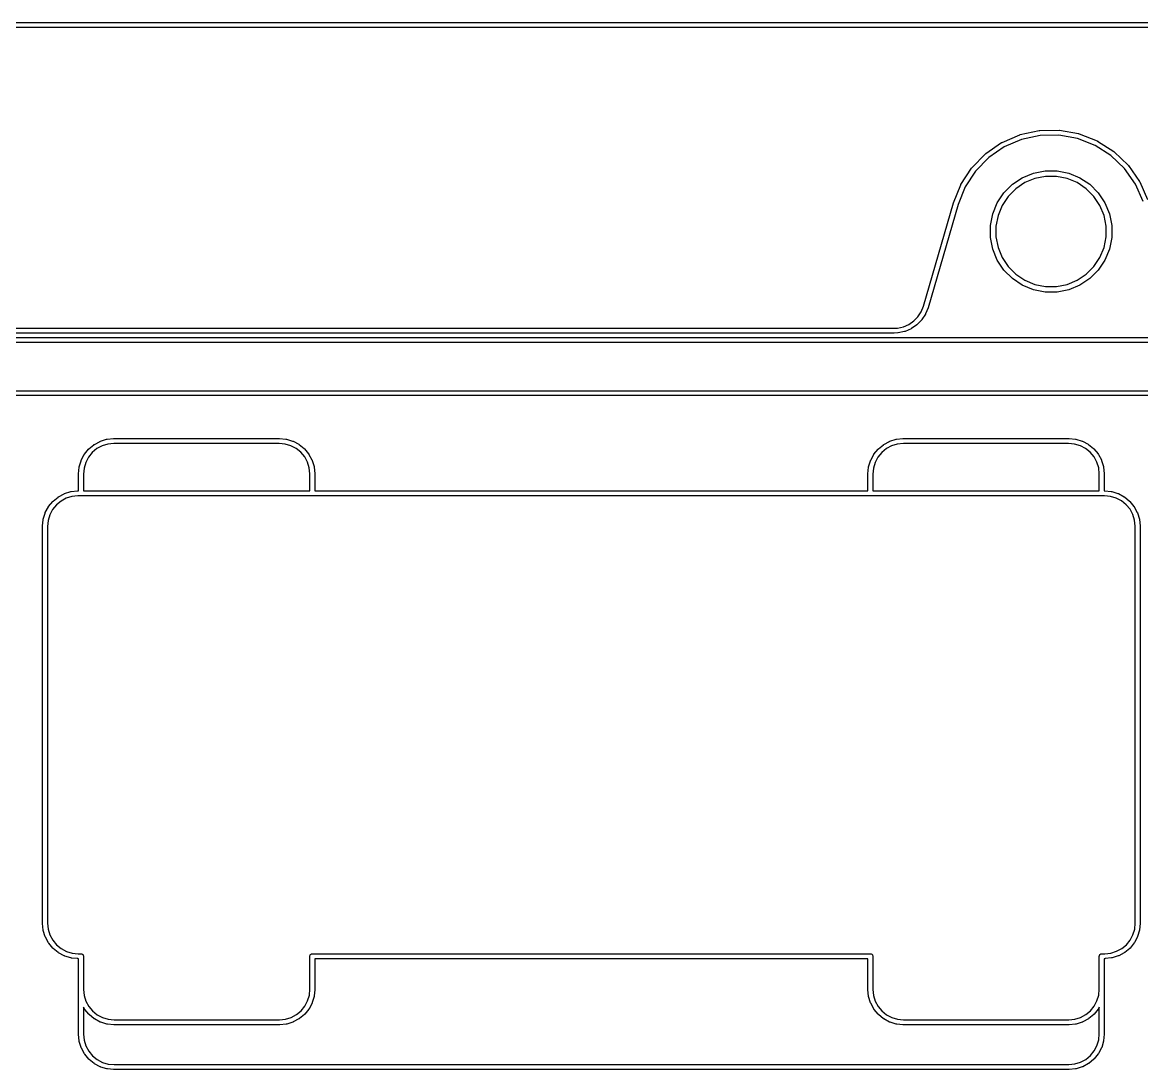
# Model space of a CAD drawing. Extents: x 18 to 369, y 6 to 139.
# Drawn here: x 313.99 to 347.84, y 107.01 to 138.69 of the extents above; entities that cross this region are included whole.
import ezdxf

# ---------------------------------------------------------------- set-up
doc = ezdxf.new("R2010")
doc.units = 0
doc.layers.add('BLACK', color=7, linetype='CONTINUOUS')

msp = doc.modelspace()

# ---------------------------------------------------------------- linework, layer by layer
at = {"layer": 'BLACK', "linetype": 'CONTINUOUS'}
for p, q in [((198.817, 138.689), (343.185, 138.689)), ((343.185, 138.539), (198.889, 138.539)), ((343.185, 138.689), (367.366, 138.689)), ((367.359, 138.539), (343.185, 138.539)), ((344.172, 135.295), (344.745, 135.418)), ((344.745, 135.418), (344.746, 135.418)), ((344.746, 135.418), (344.753, 135.419)), ((344.753, 135.419), (344.759, 135.42)), ((344.759, 135.42), (345.345, 135.429)), ((345.345, 135.429), (345.345, 135.429)), ((345.345, 135.429), (345.346, 135.429)), ((345.346, 135.429), (345.353, 135.429)), ((345.353, 135.429), (345.359, 135.428)), ((345.359, 135.428), (345.936, 135.324)), ((343.621, 135.059), (344.159, 135.291)), ((344.211, 135.15), (343.687, 134.924)), ((344.159, 135.291), (344.166, 135.293)), ((344.159, 135.291), (344.159, 135.291)), ((344.159, 135.291), (344.159, 135.291)), ((344.159, 135.291), (344.159, 135.291)), ((344.166, 135.293), (344.172, 135.295)), ((344.769, 135.27), (344.211, 135.15)), ((345.34, 135.279), (344.769, 135.27)), ((345.902, 135.178), (345.34, 135.279)), ((346.433, 134.969), (345.902, 135.178)), ((345.936, 135.324), (345.937, 135.324)), ((345.937, 135.324), (345.943, 135.322)), ((345.943, 135.322), (345.95, 135.32)), ((345.95, 135.32), (346.495, 135.106)), ((346.495, 135.106), (346.496, 135.105)), ((346.496, 135.105), (346.502, 135.102)), ((346.502, 135.102), (346.508, 135.099)), ((346.508, 135.099), (347, 134.783)), ((343.126, 134.72), (343.608, 135.052)), ((343.687, 134.924), (343.217, 134.6)), ((343.608, 135.052), (343.609, 135.052)), ((343.609, 135.052), (343.615, 135.055)), ((343.615, 135.055), (343.621, 135.059)), ((346.913, 134.661), (346.433, 134.969)), ((347, 134.783), (347.001, 134.783)), ((347.001, 134.783), (347.007, 134.778)), ((347.007, 134.778), (347.012, 134.774)), ((347.012, 134.774), (347.434, 134.368)), ((342.706, 134.291), (343.115, 134.71)), ((343.217, 134.6), (342.819, 134.191)), ((343.115, 134.711), (343.121, 134.715)), ((343.115, 134.71), (343.115, 134.711)), ((343.115, 134.71), (343.115, 134.71)), ((343.115, 134.71), (343.115, 134.71)), ((343.121, 134.715), (343.126, 134.72)), ((347.325, 134.265), (346.913, 134.661)), ((342.377, 133.789), (342.697, 134.279)), ((342.819, 134.191), (342.507, 133.713)), ((342.697, 134.28), (342.702, 134.285)), ((342.697, 134.279), (342.697, 134.28)), ((342.697, 134.279), (342.697, 134.279)), ((342.697, 134.279), (342.697, 134.279)), ((342.702, 134.285), (342.706, 134.291)), ((344.233, 133.991), (344.567, 134.13)), ((344.567, 134.13), (344.921, 134.2)), ((344.921, 134.2), (345.283, 134.2)), ((345.283, 134.2), (345.638, 134.13)), ((345.638, 134.13), (345.972, 133.991)), ((347.652, 133.797), (347.325, 134.265)), ((347.434, 134.368), (347.434, 134.368)), ((347.434, 134.368), (347.434, 134.368)), ((347.434, 134.368), (347.435, 134.368)), ((347.435, 134.368), (347.439, 134.362)), ((347.439, 134.362), (347.444, 134.357)), ((347.444, 134.357), (347.779, 133.877)), ((342.153, 133.232), (342.371, 133.776)), ((342.371, 133.777), (342.374, 133.783)), ((342.371, 133.776), (342.371, 133.777)), ((342.371, 133.776), (342.371, 133.776)), ((342.371, 133.776), (342.371, 133.776)), ((342.374, 133.783), (342.377, 133.789)), ((343.676, 133.535), (343.932, 133.791)), ((343.932, 133.791), (344.233, 133.991)), ((344.313, 133.842), (344.04, 133.659)), ((344.616, 133.967), (344.313, 133.842)), ((344.938, 134.031), (344.616, 133.967)), ((345.266, 134.031), (344.938, 134.031)), ((345.589, 133.967), (345.266, 134.031)), ((345.892, 133.842), (345.589, 133.967)), ((346.165, 133.659), (345.892, 133.842)), ((345.972, 133.991), (346.273, 133.791)), ((346.273, 133.791), (346.529, 133.535)), ((347.883, 133.272), (347.652, 133.797)), ((347.779, 133.877), (347.779, 133.877)), ((347.779, 133.877), (347.779, 133.877)), ((347.779, 133.877), (347.78, 133.876)), ((347.78, 133.876), (347.783, 133.87)), ((347.783, 133.87), (347.786, 133.865)), ((347.786, 133.865), (348.022, 133.329)), ((342.507, 133.713), (342.293, 133.18)), ((343.475, 133.234), (343.676, 133.535)), ((343.808, 133.427), (343.625, 133.154)), ((344.04, 133.659), (343.808, 133.427)), ((346.397, 133.427), (346.165, 133.659)), ((346.58, 133.154), (346.397, 133.427)), ((346.529, 133.535), (346.729, 133.234)), ((341.241, 130.109), (342.151, 133.229)), ((342.293, 133.18), (341.383, 130.06)), ((342.151, 133.229), (342.153, 133.232)), ((342.153, 133.232), (342.153, 133.232)), ((343.337, 132.9), (343.475, 133.234)), ((343.625, 133.154), (343.499, 132.851)), ((346.705, 132.851), (346.58, 133.154)), ((346.729, 133.234), (346.868, 132.9)), ((343.266, 132.545), (343.337, 132.9)), ((343.499, 132.851), (343.435, 132.529)), ((346.769, 132.529), (346.705, 132.851)), ((346.868, 132.9), (346.938, 132.545)), ((343.266, 132.184), (343.266, 132.545)), ((343.435, 132.529), (343.435, 132.2)), ((346.769, 132.2), (346.769, 132.529)), ((346.938, 132.545), (346.938, 132.184)), ((343.337, 131.829), (343.266, 132.184)), ((343.435, 132.2), (343.499, 131.878)), ((346.705, 131.878), (346.769, 132.2)), ((346.938, 132.184), (346.868, 131.829)), ((343.475, 131.495), (343.337, 131.829)), ((343.499, 131.878), (343.625, 131.575)), ((346.58, 131.575), (346.705, 131.878)), ((346.868, 131.829), (346.729, 131.495)), ((343.676, 131.194), (343.475, 131.495)), ((343.625, 131.575), (343.808, 131.302)), ((346.397, 131.302), (346.58, 131.575)), ((346.729, 131.495), (346.529, 131.194)), ((343.932, 130.938), (343.676, 131.194)), ((343.808, 131.302), (344.04, 131.07)), ((344.04, 131.07), (344.313, 130.887)), ((345.892, 130.887), (346.165, 131.07)), ((346.165, 131.07), (346.397, 131.302)), ((346.529, 131.194), (346.273, 130.938)), ((344.233, 130.737), (343.932, 130.938)), ((344.567, 130.599), (344.233, 130.737)), ((344.313, 130.887), (344.616, 130.761)), ((344.616, 130.761), (344.938, 130.697)), ((344.938, 130.697), (345.266, 130.697)), ((345.266, 130.697), (345.589, 130.761)), ((345.589, 130.761), (345.892, 130.887)), ((345.972, 130.737), (345.638, 130.599)), ((346.273, 130.938), (345.972, 130.737)), ((344.921, 130.528), (344.567, 130.599)), ((345.283, 130.528), (344.921, 130.528)), ((345.638, 130.599), (345.283, 130.528)), ((341.173, 129.938), (341.241, 130.109)), ((341.382, 130.056), (341.309, 129.875)), ((341.383, 130.06), (341.382, 130.056)), ((341.382, 130.056), (341.382, 130.056)), ((340.8, 129.555), (340.948, 129.657)), ((340.948, 129.657), (341.074, 129.787)), ((341.187, 129.687), (341.051, 129.548)), ((341.074, 129.787), (341.173, 129.938)), ((341.191, 129.693), (341.187, 129.687)), ((341.195, 129.698), (341.191, 129.693)), ((341.196, 129.699), (341.195, 129.698)), ((341.303, 129.862), (341.196, 129.699)), ((341.196, 129.699), (341.196, 129.699)), ((341.196, 129.699), (341.196, 129.699)), ((341.306, 129.868), (341.303, 129.862)), ((341.309, 129.874), (341.306, 129.868)), ((341.309, 129.875), (341.309, 129.875)), ((341.309, 129.875), (341.309, 129.875)), ((341.309, 129.875), (341.309, 129.874)), ((293.371, 129.439), (340.35, 129.439)), ((340.35, 129.439), (340.456, 129.445)), ((340.456, 129.445), (340.634, 129.484)), ((340.673, 129.339), (340.482, 129.298)), ((340.634, 129.484), (340.8, 129.555)), ((340.679, 129.341), (340.673, 129.339)), ((340.686, 129.343), (340.679, 129.341)), ((340.687, 129.343), (340.686, 129.343)), ((340.866, 129.42), (340.687, 129.343)), ((340.872, 129.424), (340.866, 129.42)), ((340.878, 129.427), (340.872, 129.424)), ((340.879, 129.427), (340.878, 129.427)), ((341.04, 129.538), (340.879, 129.427)), ((340.879, 129.427), (340.879, 129.427)), ((340.879, 129.427), (340.879, 129.427)), ((341.045, 129.542), (341.04, 129.538)), ((341.05, 129.547), (341.045, 129.542)), ((341.051, 129.548), (341.05, 129.547)), ((340.356, 129.289), (293.564, 129.289)), ((293.694, 129.159), (358.163, 129.159)), ((358.361, 129.009), (293.818, 129.009)), ((340.358, 129.29), (340.356, 129.289)), ((340.47, 129.296), (340.358, 129.29)), ((340.476, 129.297), (340.47, 129.296)), ((340.481, 129.297), (340.476, 129.297)), ((340.482, 129.298), (340.481, 129.297)), ((349.25, 127.399), (294.027, 127.399)), ((294.099, 127.549), (349.257, 127.549)), ((316.166, 125.924), (316.337, 126.017)), ((316.337, 126.017), (316.338, 126.018)), ((316.337, 126.017), (316.337, 126.017)), ((316.337, 126.017), (316.337, 126.017)), ((316.338, 126.018), (316.345, 126.02)), ((316.345, 126.02), (316.351, 126.023)), ((316.351, 126.023), (316.537, 126.081)), ((316.575, 125.935), (316.402, 125.882)), ((316.537, 126.081), (316.538, 126.081)), ((316.538, 126.081), (316.545, 126.082)), ((316.545, 126.082), (316.552, 126.084)), ((316.552, 126.084), (316.746, 126.104)), ((316.758, 125.954), (316.575, 125.935)), ((316.746, 126.104), (316.747, 126.104)), ((316.747, 126.104), (316.75, 126.104)), ((316.75, 126.104), (316.753, 126.104)), ((316.753, 126.104), (316.757, 126.104)), ((316.757, 126.104), (316.757, 126.104)), ((316.757, 126.104), (316.76, 126.104)), ((316.761, 125.954), (316.758, 125.954)), ((316.76, 126.104), (321.764, 126.104)), ((321.757, 125.954), (316.761, 125.954)), ((316.761, 125.954), (316.761, 125.954)), ((321.94, 125.936), (321.757, 125.954)), ((321.764, 126.104), (321.768, 126.104)), ((321.768, 126.104), (321.768, 126.104)), ((321.768, 126.104), (321.962, 126.085)), ((322.113, 125.884), (321.94, 125.936)), ((321.962, 126.085), (321.963, 126.085)), ((321.963, 126.085), (321.97, 126.083)), ((321.97, 126.083), (321.976, 126.082)), ((321.976, 126.082), (322.163, 126.026)), ((322.163, 126.026), (322.164, 126.025)), ((322.164, 126.025), (322.171, 126.023)), ((322.171, 126.023), (322.177, 126.02)), ((322.177, 126.02), (322.349, 125.928)), ((340.042, 125.924), (340.213, 126.017)), ((340.213, 126.017), (340.214, 126.018)), ((340.213, 126.017), (340.213, 126.017)), ((340.213, 126.017), (340.213, 126.017)), ((340.214, 126.018), (340.221, 126.02)), ((340.221, 126.02), (340.227, 126.023)), ((340.227, 126.023), (340.413, 126.081)), ((340.451, 125.935), (340.278, 125.882)), ((340.413, 126.081), (340.414, 126.081)), ((340.414, 126.081), (340.421, 126.082)), ((340.421, 126.082), (340.428, 126.084)), ((340.428, 126.084), (340.622, 126.104)), ((340.634, 125.954), (340.451, 125.935)), ((340.622, 126.104), (340.623, 126.104)), ((340.623, 126.104), (340.626, 126.104)), ((340.626, 126.104), (340.629, 126.104)), ((340.629, 126.104), (340.633, 126.104)), ((340.633, 126.104), (340.633, 126.104)), ((340.633, 126.104), (340.636, 126.104)), ((340.637, 125.954), (340.634, 125.954)), ((340.636, 126.104), (340.636, 126.104)), ((340.636, 126.104), (340.637, 126.104)), ((340.637, 126.104), (345.64, 126.104)), ((345.633, 125.954), (340.637, 125.954)), ((345.816, 125.936), (345.633, 125.954)), ((345.64, 126.104), (345.651, 126.103)), ((345.651, 126.103), (345.651, 126.103)), ((345.651, 126.103), (345.838, 126.085)), ((345.989, 125.884), (345.816, 125.936)), ((345.838, 126.085), (345.838, 126.085)), ((345.838, 126.085), (345.838, 126.085)), ((345.838, 126.085), (345.839, 126.085)), ((345.839, 126.085), (345.846, 126.083)), ((345.846, 126.083), (345.852, 126.082)), ((345.852, 126.082), (346.039, 126.026)), ((346.039, 126.026), (346.04, 126.025)), ((346.04, 126.025), (346.047, 126.023)), ((346.047, 126.023), (346.053, 126.02)), ((346.053, 126.02), (346.225, 125.928)), ((315.77, 125.446), (315.861, 125.618)), ((315.861, 125.618), (315.862, 125.619)), ((315.861, 125.618), (315.861, 125.618)), ((315.861, 125.618), (315.861, 125.618)), ((315.862, 125.619), (315.866, 125.624)), ((315.866, 125.624), (315.87, 125.63)), ((315.87, 125.63), (315.993, 125.781)), ((316.104, 125.681), (315.99, 125.541)), ((315.993, 125.781), (315.994, 125.782)), ((315.994, 125.782), (315.998, 125.787)), ((315.998, 125.787), (316.003, 125.792)), ((316.003, 125.792), (316.154, 125.916)), ((316.244, 125.796), (316.104, 125.681)), ((316.154, 125.917), (316.16, 125.921)), ((316.154, 125.916), (316.154, 125.917)), ((316.154, 125.916), (316.154, 125.916)), ((316.154, 125.916), (316.154, 125.916)), ((316.16, 125.921), (316.166, 125.924)), ((316.402, 125.882), (316.244, 125.796)), ((322.272, 125.799), (322.113, 125.884)), ((322.412, 125.685), (322.272, 125.799)), ((322.349, 125.928), (322.35, 125.928)), ((322.35, 125.928), (322.356, 125.924)), ((322.356, 125.924), (322.361, 125.92)), ((322.361, 125.92), (322.513, 125.797)), ((322.527, 125.546), (322.412, 125.685)), ((322.513, 125.797), (322.513, 125.796)), ((322.513, 125.796), (322.518, 125.792)), ((322.518, 125.792), (322.523, 125.787)), ((322.523, 125.787), (322.647, 125.636)), ((322.647, 125.636), (322.647, 125.636)), ((322.647, 125.636), (322.647, 125.636)), ((322.647, 125.636), (322.648, 125.636)), ((322.648, 125.636), (322.652, 125.63)), ((322.652, 125.63), (322.656, 125.624)), ((322.656, 125.624), (322.748, 125.453)), ((339.646, 125.446), (339.737, 125.618)), ((339.737, 125.618), (339.738, 125.619)), ((339.737, 125.618), (339.737, 125.618)), ((339.737, 125.618), (339.737, 125.618)), ((339.738, 125.619), (339.742, 125.624)), ((339.742, 125.624), (339.746, 125.63)), ((339.746, 125.63), (339.869, 125.781)), ((339.98, 125.681), (339.866, 125.541)), ((339.869, 125.781), (339.87, 125.782)), ((339.87, 125.782), (339.874, 125.787)), ((339.874, 125.787), (339.879, 125.792)), ((339.879, 125.792), (340.03, 125.916)), ((340.12, 125.796), (339.98, 125.681)), ((340.03, 125.917), (340.036, 125.921)), ((340.03, 125.916), (340.03, 125.917)), ((340.036, 125.921), (340.042, 125.924)), ((340.278, 125.882), (340.12, 125.796)), ((346.148, 125.799), (345.989, 125.884)), ((346.288, 125.685), (346.148, 125.799)), ((346.225, 125.928), (346.225, 125.928)), ((346.225, 125.928), (346.225, 125.928)), ((346.225, 125.928), (346.226, 125.928)), ((346.226, 125.928), (346.232, 125.924)), ((346.232, 125.924), (346.237, 125.92)), ((346.237, 125.92), (346.389, 125.797)), ((346.403, 125.546), (346.288, 125.685)), ((346.389, 125.797), (346.389, 125.796)), ((346.389, 125.796), (346.394, 125.791)), ((346.394, 125.791), (346.399, 125.787)), ((346.399, 125.787), (346.523, 125.636)), ((346.523, 125.636), (346.523, 125.636)), ((346.523, 125.636), (346.523, 125.636)), ((346.523, 125.636), (346.524, 125.636)), ((346.524, 125.636), (346.528, 125.63)), ((346.528, 125.63), (346.532, 125.624)), ((346.532, 125.624), (346.624, 125.453)), ((315.708, 125.245), (315.764, 125.432)), ((315.764, 125.432), (315.765, 125.433)), ((315.764, 125.432), (315.764, 125.432)), ((315.764, 125.432), (315.764, 125.432)), ((315.765, 125.433), (315.767, 125.439)), ((315.767, 125.439), (315.77, 125.446)), ((315.906, 125.382), (315.854, 125.209)), ((315.99, 125.541), (315.906, 125.382)), ((322.613, 125.388), (322.527, 125.546)), ((322.666, 125.215), (322.613, 125.388)), ((322.748, 125.453), (322.748, 125.453)), ((322.748, 125.453), (322.748, 125.453)), ((322.748, 125.453), (322.749, 125.452)), ((322.749, 125.452), (322.751, 125.445)), ((322.751, 125.445), (322.754, 125.439)), ((322.754, 125.439), (322.812, 125.253)), ((322.812, 125.253), (322.812, 125.252)), ((339.584, 125.245), (339.64, 125.432)), ((339.64, 125.432), (339.641, 125.433)), ((339.641, 125.433), (339.643, 125.439)), ((339.643, 125.439), (339.646, 125.446)), ((339.782, 125.382), (339.73, 125.209)), ((339.866, 125.541), (339.782, 125.382)), ((346.489, 125.388), (346.403, 125.546)), ((346.542, 125.215), (346.489, 125.388)), ((346.624, 125.453), (346.624, 125.453)), ((346.624, 125.453), (346.624, 125.453)), ((346.624, 125.453), (346.625, 125.452)), ((346.625, 125.452), (346.627, 125.445)), ((346.627, 125.445), (346.63, 125.439)), ((346.63, 125.439), (346.688, 125.253)), ((346.688, 125.253), (346.688, 125.252)), ((315.686, 125.037), (315.705, 125.231)), ((315.686, 125.033), (315.686, 125.037)), ((315.686, 125.037), (315.686, 125.037)), ((315.686, 124.519), (315.686, 125.033)), ((315.705, 125.232), (315.706, 125.239)), ((315.705, 125.231), (315.705, 125.232)), ((315.705, 125.231), (315.705, 125.231)), ((315.705, 125.231), (315.705, 125.231)), ((315.706, 125.239), (315.708, 125.245)), ((315.854, 125.209), (315.836, 125.026)), ((315.836, 125.026), (315.836, 124.519)), ((322.686, 125.032), (322.666, 125.215)), ((322.686, 125.029), (322.686, 125.032)), ((322.686, 124.519), (322.686, 125.029)), ((322.686, 125.029), (322.686, 125.029)), ((322.812, 125.252), (322.813, 125.245)), ((322.813, 125.245), (322.815, 125.238)), ((322.815, 125.238), (322.835, 125.044)), ((322.835, 125.044), (322.835, 125.043)), ((322.835, 125.043), (322.835, 125.04)), ((322.835, 125.04), (322.836, 125.037)), ((322.836, 125.037), (322.836, 125.033)), ((322.836, 125.033), (322.836, 125.033)), ((322.836, 125.033), (322.836, 124.519)), ((339.562, 125.037), (339.581, 125.231)), ((339.562, 125.033), (339.562, 125.037)), ((339.562, 125.037), (339.562, 125.037)), ((339.562, 124.519), (339.562, 125.033)), ((339.581, 125.232), (339.582, 125.239)), ((339.581, 125.231), (339.581, 125.232)), ((339.581, 125.231), (339.581, 125.231)), ((339.581, 125.231), (339.581, 125.231)), ((339.582, 125.239), (339.584, 125.245)), ((339.73, 125.209), (339.712, 125.026)), ((339.712, 125.026), (339.712, 124.519)), ((346.562, 125.032), (346.542, 125.215)), ((346.562, 125.029), (346.562, 125.032)), ((346.562, 124.519), (346.562, 125.029)), ((346.688, 125.252), (346.689, 125.245)), ((346.689, 125.245), (346.691, 125.238)), ((346.691, 125.238), (346.711, 125.044)), ((346.711, 125.044), (346.711, 125.043)), ((346.711, 125.043), (346.711, 125.04)), ((346.711, 125.04), (346.712, 125.037)), ((346.712, 125.037), (346.712, 125.033)), ((346.712, 125.033), (346.712, 125.033)), ((346.712, 125.033), (346.712, 125.03)), ((346.712, 125.03), (346.712, 125.03)), ((346.712, 125.03), (346.712, 125.029)), ((346.712, 125.029), (346.712, 124.519)), ((314.916, 124.207), (315.067, 124.331)), ((315.067, 124.332), (315.073, 124.336)), ((315.067, 124.331), (315.067, 124.332)), ((315.073, 124.336), (315.079, 124.339)), ((315.079, 124.339), (315.25, 124.432)), ((315.315, 124.297), (315.157, 124.211)), ((315.25, 124.432), (315.251, 124.433)), ((315.251, 124.433), (315.258, 124.435)), ((315.258, 124.435), (315.264, 124.438)), ((315.264, 124.438), (315.45, 124.496)), ((315.488, 124.35), (315.315, 124.297)), ((315.45, 124.496), (315.451, 124.496)), ((315.451, 124.496), (315.458, 124.497)), ((315.458, 124.497), (315.465, 124.499)), ((315.465, 124.499), (315.659, 124.519)), ((315.671, 124.369), (315.488, 124.35)), ((315.659, 124.519), (315.66, 124.519)), ((315.66, 124.519), (315.663, 124.519)), ((315.663, 124.519), (315.666, 124.519)), ((315.666, 124.519), (315.67, 124.519)), ((315.67, 124.519), (315.67, 124.519)), ((315.67, 124.519), (315.686, 124.519)), ((315.674, 124.369), (315.671, 124.369)), ((315.757, 124.369), (315.674, 124.369)), ((315.761, 124.369), (315.757, 124.369)), ((315.764, 124.369), (315.761, 124.369)), ((322.757, 124.369), (315.764, 124.369)), ((315.836, 124.519), (322.686, 124.519)), ((322.761, 124.369), (322.757, 124.369)), ((322.764, 124.369), (322.761, 124.369)), ((339.633, 124.369), (322.764, 124.369)), ((322.836, 124.519), (339.562, 124.519)), ((339.637, 124.369), (339.633, 124.369)), ((339.64, 124.369), (339.637, 124.369)), ((346.633, 124.369), (339.64, 124.369)), ((339.64, 124.369), (339.64, 124.369)), ((339.64, 124.369), (339.64, 124.369)), ((339.712, 124.519), (346.562, 124.519)), ((346.637, 124.369), (346.633, 124.369)), ((346.633, 124.369), (346.633, 124.369)), ((346.633, 124.369), (346.633, 124.369)), ((346.64, 124.369), (346.637, 124.369)), ((346.68, 124.369), (346.64, 124.369)), ((346.72, 124.369), (346.68, 124.369)), ((346.712, 124.519), (346.727, 124.519)), ((346.903, 124.351), (346.72, 124.369)), ((346.727, 124.519), (346.731, 124.519)), ((346.731, 124.519), (346.731, 124.519)), ((346.731, 124.519), (346.925, 124.5)), ((347.076, 124.299), (346.903, 124.351)), ((346.925, 124.5), (346.926, 124.5)), ((346.926, 124.5), (346.933, 124.498)), ((346.933, 124.498), (346.939, 124.497)), ((346.939, 124.497), (347.126, 124.441)), ((347.235, 124.215), (347.076, 124.299)), ((347.126, 124.441), (347.127, 124.44)), ((347.127, 124.44), (347.134, 124.438)), ((347.134, 124.438), (347.14, 124.435)), ((347.14, 124.435), (347.312, 124.343)), ((347.312, 124.343), (347.313, 124.343)), ((347.313, 124.343), (347.319, 124.339)), ((347.319, 124.339), (347.324, 124.335)), ((347.324, 124.335), (347.476, 124.212)), ((314.683, 123.861), (314.774, 124.033)), ((314.774, 124.033), (314.775, 124.034)), ((314.775, 124.034), (314.779, 124.039)), ((314.779, 124.039), (314.783, 124.045)), ((314.783, 124.045), (314.906, 124.196)), ((314.903, 123.956), (314.819, 123.797)), ((315.017, 124.096), (314.903, 123.956)), ((314.906, 124.196), (314.907, 124.197)), ((314.906, 124.196), (314.906, 124.196)), ((314.906, 124.196), (314.906, 124.196)), ((314.907, 124.197), (314.911, 124.202)), ((314.911, 124.202), (314.916, 124.207)), ((315.157, 124.211), (315.017, 124.096)), ((347.375, 124.1), (347.235, 124.215)), ((347.49, 123.961), (347.375, 124.1)), ((347.476, 124.212), (347.476, 124.212)), ((347.476, 124.212), (347.476, 124.212)), ((347.476, 124.212), (347.476, 124.211)), ((347.476, 124.211), (347.481, 124.207)), ((347.481, 124.207), (347.486, 124.202)), ((347.486, 124.202), (347.61, 124.051)), ((347.576, 123.803), (347.49, 123.961)), ((347.61, 124.051), (347.61, 124.051)), ((347.61, 124.051), (347.61, 124.051)), ((347.61, 124.051), (347.611, 124.051)), ((347.611, 124.051), (347.615, 124.045)), ((347.615, 124.045), (347.619, 124.039)), ((347.619, 124.039), (347.711, 123.868)), ((314.6, 123.458), (314.618, 123.646)), ((314.618, 123.647), (314.619, 123.654)), ((314.618, 123.646), (314.618, 123.647)), ((314.618, 123.646), (314.618, 123.646)), ((314.618, 123.646), (314.618, 123.646)), ((314.619, 123.654), (314.621, 123.66)), ((314.621, 123.66), (314.677, 123.847)), ((314.677, 123.847), (314.678, 123.848)), ((314.678, 123.848), (314.68, 123.854)), ((314.68, 123.854), (314.683, 123.861)), ((314.767, 123.624), (314.749, 123.441)), ((314.819, 123.797), (314.767, 123.624)), ((347.629, 123.63), (347.576, 123.803)), ((347.649, 123.447), (347.629, 123.63)), ((347.711, 123.868), (347.711, 123.868)), ((347.711, 123.868), (347.711, 123.868)), ((347.711, 123.868), (347.712, 123.867)), ((347.712, 123.867), (347.714, 123.86)), ((347.714, 123.86), (347.717, 123.854)), ((347.717, 123.854), (347.775, 123.668)), ((347.775, 123.668), (347.775, 123.667)), ((347.775, 123.667), (347.776, 123.66)), ((347.776, 123.66), (347.778, 123.653)), ((347.778, 123.653), (347.798, 123.459)), ((314.599, 123.448), (314.6, 123.458)), ((314.599, 111.444), (314.599, 123.448)), ((314.749, 123.441), (314.749, 111.445)), ((347.649, 123.444), (347.649, 123.447)), ((347.649, 111.448), (347.649, 123.444)), ((347.798, 123.459), (347.798, 123.458)), ((347.798, 123.458), (347.798, 123.455)), ((347.798, 123.455), (347.799, 123.452)), ((347.799, 123.452), (347.799, 123.448)), ((347.799, 123.448), (347.799, 123.448)), ((347.799, 123.448), (347.799, 123.445)), ((347.799, 123.445), (347.799, 123.445)), ((347.799, 123.445), (347.799, 123.444)), ((347.799, 123.444), (347.799, 111.441)), ((314.599, 111.441), (314.599, 111.444)), ((314.599, 111.444), (314.599, 111.444)), ((314.599, 111.444), (314.599, 111.444)), ((314.599, 111.437), (314.599, 111.441)), ((314.599, 111.441), (314.599, 111.441)), ((314.599, 111.434), (314.599, 111.437)), ((314.599, 111.431), (314.599, 111.434)), ((314.599, 111.43), (314.599, 111.431)), ((314.619, 111.235), (314.599, 111.43)), ((314.749, 111.445), (314.749, 111.441)), ((314.749, 111.441), (314.768, 111.258)), ((347.631, 111.265), (347.649, 111.448)), ((347.798, 111.437), (347.779, 111.243)), ((347.799, 111.441), (347.798, 111.437)), ((347.798, 111.437), (347.798, 111.437)), ((314.621, 111.229), (314.619, 111.235)), ((314.622, 111.222), (314.621, 111.229)), ((314.622, 111.221), (314.622, 111.222)), ((314.68, 111.035), (314.622, 111.221)), ((314.622, 111.221), (314.622, 111.221)), ((314.622, 111.221), (314.622, 111.221)), ((314.683, 111.028), (314.68, 111.035)), ((314.768, 111.258), (314.821, 111.086)), ((314.821, 111.086), (314.907, 110.927)), ((347.494, 110.933), (347.578, 111.092)), ((347.578, 111.092), (347.631, 111.265)), ((347.72, 111.041), (347.717, 111.034)), ((347.776, 111.228), (347.72, 111.042)), ((347.72, 111.042), (347.72, 111.041)), ((347.778, 111.235), (347.776, 111.228)), ((347.779, 111.242), (347.778, 111.235)), ((347.779, 111.243), (347.779, 111.242)), ((314.685, 111.022), (314.683, 111.028)), ((314.686, 111.021), (314.685, 111.022)), ((314.779, 110.849), (314.686, 111.021)), ((314.782, 110.844), (314.779, 110.849)), ((314.786, 110.838), (314.782, 110.844)), ((314.787, 110.837), (314.786, 110.838)), ((314.911, 110.687), (314.787, 110.837)), ((314.907, 110.927), (315.022, 110.788)), ((315.022, 110.788), (315.162, 110.674)), ((347.241, 110.678), (347.38, 110.793)), ((347.38, 110.793), (347.494, 110.933)), ((347.615, 110.844), (347.491, 110.692)), ((347.618, 110.849), (347.615, 110.844)), ((347.622, 110.855), (347.618, 110.849)), ((347.623, 110.856), (347.622, 110.855)), ((347.714, 111.028), (347.623, 110.856)), ((347.623, 110.856), (347.623, 110.856)), ((347.717, 111.034), (347.714, 111.028)), ((314.916, 110.682), (314.911, 110.687)), ((314.921, 110.677), (314.916, 110.682)), ((314.922, 110.677), (314.921, 110.677)), ((315.073, 110.553), (314.922, 110.677)), ((314.922, 110.677), (314.922, 110.677)), ((314.922, 110.677), (314.922, 110.677)), ((315.078, 110.55), (315.073, 110.553)), ((315.084, 110.546), (315.078, 110.55)), ((315.085, 110.545), (315.084, 110.546)), ((315.257, 110.454), (315.085, 110.545)), ((315.085, 110.545), (315.085, 110.545)), ((315.085, 110.545), (315.085, 110.545)), ((315.162, 110.674), (315.321, 110.589)), ((315.264, 110.451), (315.257, 110.454)), ((315.27, 110.448), (315.264, 110.451)), ((315.271, 110.448), (315.27, 110.448)), ((315.458, 110.392), (315.271, 110.448)), ((315.271, 110.448), (315.271, 110.448)), ((315.271, 110.448), (315.271, 110.448)), ((315.321, 110.589), (315.494, 110.537)), ((315.464, 110.39), (315.458, 110.392)), ((315.471, 110.389), (315.464, 110.39)), ((315.472, 110.389), (315.471, 110.389)), ((315.666, 110.37), (315.472, 110.389)), ((315.472, 110.389), (315.472, 110.389)), ((315.472, 110.389), (315.472, 110.389)), ((315.494, 110.537), (315.677, 110.519)), ((315.67, 110.369), (315.666, 110.37)), ((315.666, 110.37), (315.666, 110.37)), ((315.686, 110.369), (315.67, 110.369)), ((315.677, 110.519), (315.757, 110.519)), ((315.686, 110.28), (315.686, 110.369)), ((315.757, 110.519), (315.761, 110.52)), ((315.761, 110.52), (315.764, 110.519)), ((315.764, 110.519), (315.764, 110.519)), ((315.764, 110.519), (315.775, 110.518)), ((315.775, 110.518), (315.789, 110.514)), ((315.789, 110.514), (315.802, 110.507)), ((315.802, 110.507), (315.811, 110.5)), ((315.811, 110.5), (315.814, 110.498)), ((315.814, 110.498), (315.823, 110.486)), ((315.823, 110.486), (315.83, 110.473)), ((315.83, 110.473), (315.834, 110.459)), ((315.834, 110.459), (315.836, 110.448)), ((315.836, 110.448), (315.836, 110.448)), ((315.836, 110.448), (315.836, 110.444)), ((315.836, 110.444), (315.836, 110.441)), ((315.836, 110.441), (315.836, 110.28)), ((322.685, 110.444), (322.687, 110.459)), ((322.686, 110.441), (322.685, 110.444)), ((322.686, 109.448), (322.686, 110.441)), ((322.687, 110.459), (322.691, 110.473)), ((322.691, 110.473), (322.698, 110.486)), ((322.698, 110.486), (322.707, 110.498)), ((322.707, 110.498), (322.719, 110.507)), ((322.719, 110.507), (322.732, 110.514)), ((322.732, 110.514), (322.746, 110.518)), ((322.746, 110.518), (322.757, 110.519)), ((322.757, 110.519), (322.761, 110.52)), ((322.757, 110.519), (322.757, 110.519)), ((322.761, 110.52), (322.764, 110.519)), ((322.764, 110.519), (339.633, 110.519)), ((339.562, 110.369), (322.836, 110.369)), ((322.836, 110.369), (322.836, 109.441)), ((339.562, 109.444), (339.562, 110.369)), ((339.633, 110.519), (339.637, 110.52)), ((339.637, 110.52), (339.651, 110.518)), ((339.651, 110.518), (339.665, 110.514)), ((339.665, 110.514), (339.678, 110.507)), ((339.678, 110.507), (339.69, 110.498)), ((339.69, 110.498), (339.699, 110.486)), ((339.699, 110.486), (339.706, 110.473)), ((339.706, 110.473), (339.71, 110.459)), ((339.71, 110.459), (339.712, 110.448)), ((339.712, 110.448), (339.712, 110.448)), ((339.712, 110.448), (339.712, 110.444)), ((339.712, 110.444), (339.712, 110.441)), ((339.712, 110.441), (339.712, 109.445)), ((346.561, 110.444), (346.563, 110.459)), ((346.562, 110.441), (346.561, 110.444)), ((346.562, 109.448), (346.562, 110.441)), ((346.563, 110.459), (346.567, 110.473)), ((346.567, 110.473), (346.568, 110.476)), ((346.568, 110.476), (346.574, 110.486)), ((346.574, 110.486), (346.581, 110.495)), ((346.581, 110.495), (346.583, 110.498)), ((346.583, 110.498), (346.588, 110.502)), ((346.583, 110.498), (346.583, 110.498)), ((346.588, 110.502), (346.595, 110.507)), ((346.595, 110.507), (346.608, 110.514)), ((346.608, 110.514), (346.622, 110.518)), ((346.608, 110.514), (346.608, 110.514)), ((346.622, 110.518), (346.637, 110.52)), ((346.637, 110.52), (346.64, 110.519)), ((346.64, 110.519), (346.723, 110.519)), ((346.724, 110.369), (346.712, 110.369)), ((346.712, 110.369), (346.712, 108.086)), ((346.723, 110.519), (346.723, 110.519)), ((346.723, 110.519), (346.726, 110.519)), ((346.727, 110.369), (346.724, 110.369)), ((346.724, 110.369), (346.724, 110.369)), ((346.724, 110.369), (346.724, 110.369)), ((346.726, 110.519), (346.909, 110.539)), ((346.731, 110.369), (346.727, 110.369)), ((346.727, 110.369), (346.727, 110.369)), ((346.734, 110.37), (346.731, 110.369)), ((346.737, 110.37), (346.734, 110.37)), ((346.738, 110.37), (346.737, 110.37)), ((346.932, 110.39), (346.738, 110.37)), ((346.909, 110.539), (347.082, 110.592)), ((346.939, 110.392), (346.932, 110.39)), ((346.946, 110.393), (346.939, 110.392)), ((346.947, 110.393), (346.946, 110.393)), ((347.133, 110.451), (346.947, 110.393)), ((347.082, 110.592), (347.241, 110.678)), ((347.14, 110.453), (347.133, 110.451)), ((347.146, 110.456), (347.14, 110.453)), ((347.147, 110.457), (347.146, 110.456)), ((347.318, 110.549), (347.147, 110.457)), ((347.324, 110.553), (347.318, 110.549)), ((347.33, 110.557), (347.324, 110.553)), ((347.331, 110.558), (347.33, 110.557)), ((347.481, 110.682), (347.331, 110.558)), ((347.331, 110.558), (347.331, 110.558)), ((347.331, 110.558), (347.331, 110.558)), ((347.486, 110.687), (347.481, 110.682)), ((347.491, 110.692), (347.486, 110.687)), ((347.491, 110.692), (347.491, 110.692)), ((347.491, 110.692), (347.491, 110.692)), ((347.491, 110.692), (347.491, 110.692)), ((315.686, 108.086), (315.686, 110.28)), ((315.836, 110.28), (315.836, 109.445)), ((315.836, 109.445), (315.836, 109.441)), ((315.836, 109.441), (315.855, 109.258)), ((322.668, 109.265), (322.686, 109.448)), ((322.834, 109.43), (322.816, 109.243)), ((322.836, 109.441), (322.834, 109.43)), ((322.834, 109.43), (322.834, 109.43)), ((339.562, 109.441), (339.562, 109.444)), ((339.562, 109.444), (339.562, 109.444)), ((339.562, 109.444), (339.562, 109.444)), ((339.562, 109.437), (339.562, 109.441)), ((339.562, 109.441), (339.562, 109.441)), ((339.562, 109.434), (339.562, 109.437)), ((339.562, 109.431), (339.562, 109.434)), ((339.562, 109.43), (339.562, 109.431)), ((339.582, 109.235), (339.562, 109.43)), ((339.712, 109.445), (339.712, 109.441)), ((339.712, 109.441), (339.731, 109.258)), ((346.544, 109.265), (346.562, 109.448)), ((315.855, 109.258), (315.908, 109.086)), ((315.908, 109.086), (315.994, 108.927)), ((322.531, 108.933), (322.615, 109.092)), ((322.615, 109.092), (322.668, 109.265)), ((322.751, 109.028), (322.66, 108.856)), ((322.754, 109.034), (322.751, 109.028)), ((322.757, 109.041), (322.754, 109.034)), ((322.813, 109.228), (322.757, 109.042)), ((322.757, 109.042), (322.757, 109.041)), ((322.815, 109.235), (322.813, 109.228)), ((322.816, 109.242), (322.815, 109.235)), ((322.816, 109.243), (322.816, 109.242)), ((339.584, 109.229), (339.582, 109.235)), ((339.585, 109.222), (339.584, 109.229)), ((339.585, 109.221), (339.585, 109.222)), ((339.643, 109.035), (339.585, 109.221)), ((339.646, 109.028), (339.643, 109.035)), ((339.648, 109.022), (339.646, 109.028)), ((339.649, 109.021), (339.648, 109.022)), ((339.742, 108.849), (339.649, 109.021)), ((339.731, 109.258), (339.784, 109.086)), ((339.784, 109.086), (339.87, 108.927)), ((346.407, 108.933), (346.491, 109.092)), ((346.491, 109.092), (346.544, 109.265)), ((315.866, 108.849), (315.836, 108.905)), ((315.836, 108.905), (315.836, 108.09)), ((315.869, 108.844), (315.866, 108.849)), ((315.873, 108.838), (315.869, 108.844)), ((315.874, 108.837), (315.873, 108.838)), ((315.998, 108.687), (315.874, 108.837)), ((315.994, 108.927), (316.109, 108.788)), ((316.003, 108.682), (315.998, 108.687)), ((316.008, 108.677), (316.003, 108.682)), ((316.009, 108.677), (316.008, 108.677)), ((316.16, 108.553), (316.009, 108.677)), ((316.009, 108.677), (316.009, 108.677)), ((316.009, 108.677), (316.009, 108.677)), ((316.109, 108.788), (316.249, 108.674)), ((316.249, 108.674), (316.408, 108.589)), ((322.119, 108.592), (322.278, 108.678)), ((322.278, 108.678), (322.417, 108.793)), ((322.518, 108.682), (322.368, 108.558)), ((322.417, 108.793), (322.531, 108.933)), ((322.523, 108.687), (322.518, 108.682)), ((322.528, 108.692), (322.523, 108.687)), ((322.652, 108.844), (322.528, 108.692)), ((322.528, 108.692), (322.528, 108.692)), ((322.528, 108.692), (322.528, 108.692)), ((322.528, 108.692), (322.528, 108.692)), ((322.655, 108.849), (322.652, 108.844)), ((322.659, 108.855), (322.655, 108.849)), ((322.66, 108.856), (322.659, 108.855)), ((322.66, 108.856), (322.66, 108.856)), ((322.66, 108.856), (322.66, 108.856)), ((339.745, 108.844), (339.742, 108.849)), ((339.749, 108.838), (339.745, 108.844)), ((339.75, 108.837), (339.749, 108.838)), ((339.874, 108.687), (339.75, 108.837)), ((339.87, 108.927), (339.985, 108.788)), ((339.879, 108.682), (339.874, 108.687)), ((339.884, 108.677), (339.879, 108.682)), ((339.885, 108.677), (339.884, 108.677)), ((340.036, 108.553), (339.885, 108.677)), ((339.885, 108.677), (339.885, 108.677)), ((339.885, 108.677), (339.885, 108.677)), ((339.985, 108.788), (340.125, 108.674)), ((340.125, 108.674), (340.284, 108.589)), ((345.995, 108.592), (346.154, 108.678)), ((346.154, 108.678), (346.293, 108.793)), ((346.394, 108.682), (346.244, 108.558)), ((346.293, 108.793), (346.407, 108.933)), ((346.399, 108.687), (346.394, 108.682)), ((346.404, 108.692), (346.399, 108.687)), ((346.528, 108.844), (346.404, 108.692)), ((346.404, 108.692), (346.404, 108.692)), ((346.531, 108.849), (346.528, 108.844)), ((346.535, 108.855), (346.531, 108.849)), ((346.536, 108.856), (346.535, 108.855)), ((346.562, 108.904), (346.536, 108.856)), ((346.562, 108.093), (346.562, 108.904)), ((316.165, 108.55), (316.16, 108.553)), ((316.171, 108.546), (316.165, 108.55)), ((316.172, 108.545), (316.171, 108.546)), ((316.344, 108.454), (316.172, 108.545)), ((316.172, 108.545), (316.172, 108.545)), ((316.351, 108.451), (316.344, 108.454)), ((316.357, 108.448), (316.351, 108.451)), ((316.358, 108.448), (316.357, 108.448)), ((316.545, 108.392), (316.358, 108.448)), ((316.408, 108.589), (316.581, 108.537)), ((316.551, 108.39), (316.545, 108.392)), ((316.558, 108.389), (316.551, 108.39)), ((316.559, 108.389), (316.558, 108.389)), ((316.751, 108.37), (316.559, 108.389)), ((316.559, 108.389), (316.559, 108.389)), ((316.559, 108.389), (316.559, 108.389)), ((316.581, 108.537), (316.764, 108.519)), ((316.757, 108.369), (316.751, 108.37)), ((321.761, 108.369), (316.757, 108.369)), ((316.764, 108.519), (321.76, 108.519)), ((321.76, 108.519), (321.76, 108.519)), ((321.76, 108.519), (321.763, 108.519)), ((321.764, 108.369), (321.761, 108.369)), ((321.763, 108.519), (321.946, 108.539)), ((321.768, 108.369), (321.764, 108.369)), ((321.764, 108.369), (321.764, 108.369)), ((321.771, 108.37), (321.768, 108.369)), ((321.774, 108.37), (321.771, 108.37)), ((321.775, 108.37), (321.774, 108.37)), ((321.969, 108.39), (321.775, 108.37)), ((321.946, 108.539), (322.119, 108.592)), ((321.976, 108.392), (321.969, 108.39)), ((321.983, 108.393), (321.976, 108.392)), ((321.984, 108.393), (321.983, 108.393)), ((322.17, 108.451), (321.984, 108.393)), ((321.984, 108.393), (321.984, 108.393)), ((322.177, 108.453), (322.17, 108.451)), ((322.183, 108.456), (322.177, 108.453)), ((322.184, 108.457), (322.183, 108.456)), ((322.355, 108.549), (322.184, 108.457)), ((322.361, 108.553), (322.355, 108.549)), ((322.367, 108.557), (322.361, 108.553)), ((322.368, 108.558), (322.367, 108.557)), ((322.368, 108.558), (322.368, 108.558)), ((322.368, 108.558), (322.368, 108.558)), ((340.041, 108.55), (340.036, 108.553)), ((340.047, 108.546), (340.041, 108.55)), ((340.048, 108.545), (340.047, 108.546)), ((340.22, 108.454), (340.048, 108.545)), ((340.048, 108.545), (340.048, 108.545)), ((340.048, 108.545), (340.048, 108.545)), ((340.227, 108.451), (340.22, 108.454)), ((340.233, 108.448), (340.227, 108.451)), ((340.234, 108.448), (340.233, 108.448)), ((340.421, 108.392), (340.234, 108.448)), ((340.234, 108.448), (340.234, 108.448)), ((340.234, 108.448), (340.234, 108.448)), ((340.284, 108.589), (340.457, 108.537)), ((340.427, 108.39), (340.421, 108.392)), ((340.434, 108.389), (340.427, 108.39)), ((340.435, 108.389), (340.434, 108.389)), ((340.622, 108.37), (340.435, 108.389)), ((340.435, 108.389), (340.435, 108.389)), ((340.435, 108.389), (340.435, 108.389)), ((340.457, 108.537), (340.64, 108.519)), ((340.633, 108.369), (340.622, 108.37)), ((340.622, 108.37), (340.622, 108.37)), ((345.637, 108.369), (340.633, 108.369)), ((340.64, 108.519), (345.636, 108.519)), ((345.636, 108.519), (345.639, 108.519)), ((345.64, 108.369), (345.637, 108.369)), ((345.637, 108.369), (345.637, 108.369)), ((345.637, 108.369), (345.637, 108.369)), ((345.639, 108.519), (345.822, 108.539)), ((345.644, 108.369), (345.64, 108.369)), ((345.64, 108.369), (345.64, 108.369)), ((345.647, 108.37), (345.644, 108.369)), ((345.65, 108.37), (345.647, 108.37)), ((345.651, 108.37), (345.65, 108.37)), ((345.845, 108.39), (345.651, 108.37)), ((345.822, 108.539), (345.995, 108.592)), ((345.852, 108.392), (345.845, 108.39)), ((345.859, 108.393), (345.852, 108.392)), ((345.86, 108.393), (345.859, 108.393)), ((346.046, 108.451), (345.86, 108.393)), ((346.053, 108.453), (346.046, 108.451)), ((346.059, 108.456), (346.053, 108.453)), ((346.06, 108.457), (346.059, 108.456)), ((346.231, 108.549), (346.06, 108.457)), ((346.237, 108.553), (346.231, 108.549)), ((346.243, 108.557), (346.237, 108.553)), ((346.244, 108.558), (346.243, 108.557)), ((315.686, 108.082), (315.686, 108.086)), ((315.686, 108.086), (315.686, 108.086)), ((315.686, 108.079), (315.686, 108.082)), ((315.686, 108.076), (315.686, 108.079)), ((315.686, 108.075), (315.686, 108.076)), ((315.706, 107.88), (315.686, 108.075)), ((315.836, 108.09), (315.836, 108.09)), ((315.836, 108.09), (315.836, 108.086)), ((315.836, 108.086), (315.855, 107.903)), ((346.544, 107.91), (346.562, 108.093)), ((346.711, 108.082), (346.692, 107.888)), ((346.712, 108.086), (346.711, 108.082)), ((346.711, 108.082), (346.711, 108.082)), ((315.708, 107.874), (315.706, 107.88)), ((315.709, 107.867), (315.708, 107.874)), ((315.709, 107.866), (315.709, 107.867)), ((315.767, 107.68), (315.709, 107.866)), ((315.77, 107.673), (315.767, 107.68)), ((315.772, 107.667), (315.77, 107.673)), ((315.773, 107.666), (315.772, 107.667)), ((315.866, 107.494), (315.773, 107.666)), ((315.855, 107.903), (315.908, 107.731)), ((315.908, 107.731), (315.994, 107.572)), ((346.407, 107.578), (346.491, 107.737)), ((346.491, 107.737), (346.544, 107.91)), ((346.627, 107.673), (346.536, 107.501)), ((346.63, 107.679), (346.627, 107.673)), ((346.633, 107.686), (346.63, 107.679)), ((346.689, 107.873), (346.633, 107.687)), ((346.633, 107.687), (346.633, 107.686)), ((346.691, 107.88), (346.689, 107.873)), ((346.692, 107.887), (346.691, 107.88)), ((346.692, 107.888), (346.692, 107.888)), ((346.692, 107.888), (346.692, 107.888)), ((346.692, 107.888), (346.692, 107.887)), ((315.869, 107.489), (315.866, 107.494)), ((315.873, 107.483), (315.869, 107.489)), ((315.874, 107.482), (315.873, 107.483)), ((315.998, 107.332), (315.874, 107.482)), ((315.874, 107.482), (315.874, 107.482)), ((315.874, 107.482), (315.874, 107.482)), ((315.994, 107.572), (316.109, 107.433)), ((316.003, 107.327), (315.998, 107.332)), ((316.008, 107.322), (316.003, 107.327)), ((316.009, 107.322), (316.008, 107.322)), ((316.16, 107.198), (316.009, 107.322)), ((316.009, 107.322), (316.009, 107.322)), ((316.009, 107.322), (316.009, 107.322)), ((316.109, 107.433), (316.249, 107.319)), ((316.249, 107.319), (316.408, 107.234)), ((345.995, 107.237), (346.154, 107.323)), ((346.154, 107.323), (346.293, 107.438)), ((346.394, 107.327), (346.244, 107.203)), ((346.293, 107.438), (346.407, 107.578)), ((346.399, 107.332), (346.394, 107.327)), ((346.404, 107.337), (346.399, 107.332)), ((346.528, 107.489), (346.404, 107.337)), ((346.404, 107.337), (346.404, 107.337)), ((346.531, 107.494), (346.528, 107.489)), ((346.535, 107.5), (346.531, 107.494)), ((346.536, 107.501), (346.535, 107.5)), ((346.536, 107.501), (346.536, 107.501)), ((346.536, 107.501), (346.536, 107.501)), ((316.165, 107.195), (316.16, 107.198)), ((316.171, 107.191), (316.165, 107.195)), ((316.172, 107.19), (316.171, 107.191)), ((316.344, 107.099), (316.172, 107.19)), ((316.172, 107.19), (316.172, 107.19)), ((316.172, 107.19), (316.172, 107.19)), ((316.351, 107.096), (316.344, 107.099)), ((316.357, 107.093), (316.351, 107.096)), ((316.358, 107.093), (316.357, 107.093)), ((316.545, 107.037), (316.358, 107.093)), ((316.408, 107.234), (316.581, 107.182)), ((316.551, 107.035), (316.545, 107.037)), ((316.558, 107.034), (316.551, 107.035)), ((316.559, 107.034), (316.558, 107.034)), ((316.749, 107.015), (316.559, 107.034)), ((316.559, 107.034), (316.559, 107.034)), ((316.559, 107.034), (316.559, 107.034)), ((316.581, 107.182), (316.764, 107.164)), ((316.757, 107.014), (316.749, 107.015)), ((345.637, 107.014), (316.757, 107.014)), ((316.764, 107.164), (345.636, 107.164)), ((345.636, 107.164), (345.64, 107.164)), ((345.64, 107.014), (345.637, 107.014)), ((345.637, 107.014), (345.637, 107.014)), ((345.637, 107.014), (345.637, 107.014)), ((345.64, 107.164), (345.822, 107.184)), ((345.644, 107.014), (345.64, 107.014)), ((345.64, 107.014), (345.64, 107.014)), ((345.647, 107.015), (345.644, 107.014)), ((345.65, 107.015), (345.647, 107.015)), ((345.651, 107.015), (345.65, 107.015)), ((345.845, 107.035), (345.651, 107.015)), ((345.822, 107.184), (345.995, 107.237)), ((345.852, 107.037), (345.845, 107.035)), ((345.859, 107.038), (345.852, 107.037)), ((345.86, 107.038), (345.859, 107.038)), ((346.046, 107.096), (345.86, 107.038)), ((345.86, 107.038), (345.86, 107.038)), ((346.053, 107.098), (346.046, 107.096)), ((346.059, 107.101), (346.053, 107.098)), ((346.06, 107.102), (346.059, 107.101)), ((346.231, 107.194), (346.06, 107.102)), ((346.237, 107.198), (346.231, 107.194)), ((346.243, 107.202), (346.237, 107.198)), ((346.244, 107.203), (346.243, 107.202)), ((346.244, 107.203), (346.244, 107.203)), ((346.244, 107.203), (346.244, 107.203))]:
    msp.add_line(p, q, dxfattribs=at)

doc.saveas('drawing.dxf')
